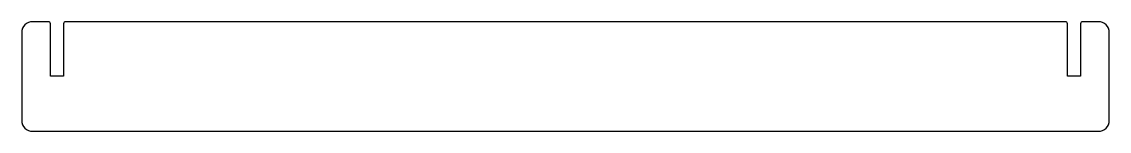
# Model space of a CAD drawing. Header units: millimetres. Extents: x -156 to 156, y -16 to 16.
import ezdxf

# ---------------------------------------------------------------- set-up
doc = ezdxf.new("R2010")
doc.units = ezdxf.units.MM
doc.layers.add('PERIMETER', color=5, linetype='CONTINUOUS')

msp = doc.modelspace()

# ---------------------------------------------------------------- linework, layer by layer
at = {"layer": 'PERIMETER'}
for p, q in [((-148.25, 15.7285), (-152.75, 15.7285)), ((143.25, 15.7285), (-143.25, 15.7285)), ((152.75, 15.7285), (148.25, 15.7285)), ((-155.8535, 12.625), (-155.8535, -12.625)), ((-147.6465, 0.1035), (-147.6465, 15.125)), ((-143.8535, 15.125), (-143.8535, 0.1035)), ((143.8535, 0.1035), (143.8535, 15.125)), ((147.6465, 15.125), (147.6465, 0.1035)), ((155.8535, -12.625), (155.8535, 12.625)), ((-143.8535, 0.1035), (-147.6465, 0.1035)), ((147.6465, 0.1035), (143.8535, 0.1035)), ((-152.75, -15.7285), (152.75, -15.7285))]:
    msp.add_line(p, q, dxfattribs=at)
for centre, radius, start, end in [((-152.75, 12.625), 3.1035, 90, 180), ((-148.25, 15.125), 0.6035, 0, 90), ((-143.25, 15.125), 0.6035, 90, 180), ((143.25, 15.125), 0.6035, 0, 90), ((148.25, 15.125), 0.6035, 90, 180), ((152.75, 12.625), 3.1035, 0, 90), ((-152.75, -12.625), 3.1035, 180, 270), ((152.75, -12.625), 3.1035, 270, 360)]:
    msp.add_arc(centre, radius, start, end, dxfattribs=at)

doc.saveas('drawing.dxf')
